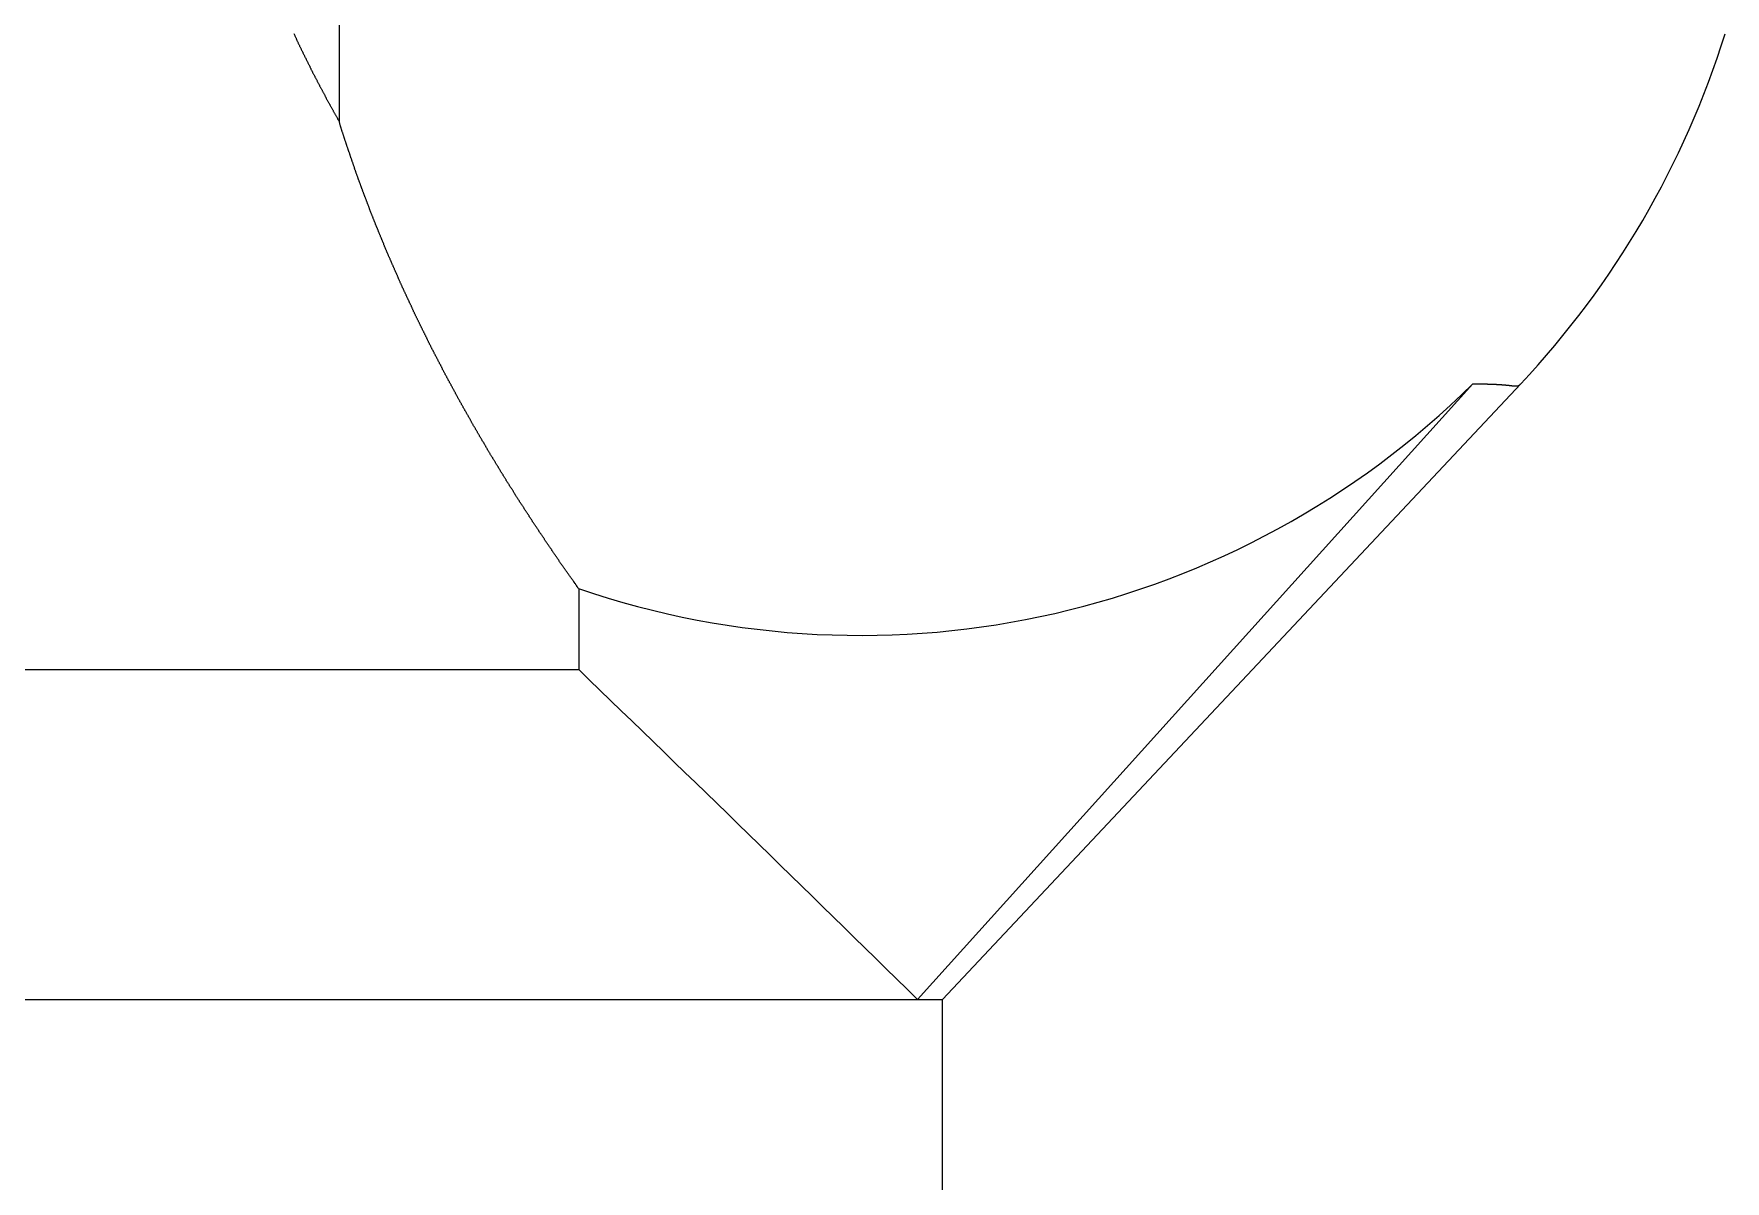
# Model space of a CAD drawing. Extents: x -2 to 109, y -27 to 83.
# Drawn here: x 44.67 to 54.94, y 21.82 to 28.78 of the extents above; entities that cross this region are included whole.
import ezdxf

# ---------------------------------------------------------------- set-up
doc = ezdxf.new("R2010")
doc.units = 0
doc.layers.get('0').update_dxf_attribs({"linetype": 'CONTINUOUS'})

msp = doc.modelspace()

# ---------------------------------------------------------------- linework, layer by layer
at = {"color": 7, "linetype": 'CONTINUOUS'}
for p, q in [((46.525, 33.426), (46.525, 28.251)), ((53.404, 26.659), (50.035, 22.926)), ((50.187, 22.926), (53.695, 26.659)), ((47.979, 25.417), (47.979, 24.926)), ((47.979, 24.926), (37.396, 24.926)), ((35.187, 22.926), (50.187, 22.926)), ((50.187, 19.926), (50.187, 22.926))]:
    msp.add_line(p, q, dxfattribs=at)
at = {"color": 7}
for points in [[(46.25, 28.784, 0), (46.252, 28.78, 0), (46.253, 28.777, 0), (46.255, 28.773, 0), (46.256, 28.77, 0), (46.258, 28.767, 0), (46.26, 28.763, 0), (46.261, 28.76, 0), (46.263, 28.756, 0), (46.264, 28.753, 0), (46.266, 28.749, 0), (46.268, 28.746, 0), (46.269, 28.742, 0), (46.271, 28.739, 0), (46.273, 28.736, 0), (46.274, 28.732, 0), (46.276, 28.729, 0), (46.277, 28.725, 0), (46.279, 28.722, 0), (46.281, 28.718, 0), (46.282, 28.715, 0), (46.284, 28.712, 0), (46.285, 28.708, 0), (46.287, 28.705, 0), (46.289, 28.701, 0), (46.29, 28.698, 0), (46.292, 28.695, 0), (46.294, 28.691, 0), (46.295, 28.688, 0), (46.297, 28.684, 0), (46.299, 28.681, 0), (46.3, 28.677, 0), (46.302, 28.674, 0), (46.304, 28.671, 0), (46.305, 28.667, 0), (46.307, 28.664, 0), (46.309, 28.66, 0), (46.31, 28.657, 0), (46.312, 28.654, 0), (46.314, 28.65, 0), (46.315, 28.647, 0), (46.317, 28.643, 0), (46.319, 28.64, 0), (46.32, 28.637, 0), (46.322, 28.633, 0), (46.324, 28.63, 0), (46.325, 28.626, 0), (46.327, 28.623, 0), (46.329, 28.619, 0), (46.33, 28.616, 0), (46.332, 28.613, 0), (46.334, 28.609, 0), (46.335, 28.606, 0), (46.337, 28.602, 0), (46.339, 28.599, 0), (46.34, 28.596, 0), (46.342, 28.592, 0), (46.344, 28.589, 0), (46.346, 28.586, 0), (46.347, 28.582, 0), (46.349, 28.579, 0), (46.351, 28.575, 0), (46.352, 28.572, 0), (46.354, 28.569, 0), (46.356, 28.565, 0), (46.358, 28.562, 0), (46.359, 28.558, 0), (46.361, 28.555, 0), (46.363, 28.552, 0), (46.364, 28.548, 0), (46.366, 28.545, 0), (46.368, 28.542, 0), (46.37, 28.538, 0), (46.371, 28.535, 0), (46.373, 28.532, 0), (46.375, 28.528, 0), (46.377, 28.525, 0), (46.378, 28.521, 0), (46.38, 28.518, 0), (46.382, 28.515, 0), (46.384, 28.511, 0), (46.385, 28.508, 0), (46.387, 28.505, 0), (46.389, 28.501, 0), (46.391, 28.498, 0), (46.392, 28.494, 0), (46.394, 28.491, 0), (46.396, 28.488, 0), (46.398, 28.484, 0), (46.399, 28.481, 0), (46.401, 28.478, 0), (46.403, 28.474, 0), (46.405, 28.471, 0), (46.406, 28.468, 0), (46.408, 28.464, 0), (46.41, 28.461, 0), (46.412, 28.457, 0), (46.413, 28.454, 0), (46.415, 28.451, 0), (46.417, 28.447, 0), (46.419, 28.444, 0), (46.421, 28.441, 0), (46.422, 28.437, 0), (46.424, 28.434, 0), (46.426, 28.431, 0), (46.428, 28.427, 0), (46.429, 28.424, 0), (46.431, 28.421, 0), (46.433, 28.417, 0), (46.435, 28.414, 0), (46.437, 28.411, 0), (46.438, 28.407, 0), (46.44, 28.404, 0), (46.442, 28.401, 0), (46.444, 28.397, 0), (46.446, 28.394, 0), (46.447, 28.39, 0), (46.449, 28.387, 0), (46.451, 28.384, 0), (46.453, 28.381, 0), (46.455, 28.377, 0), (46.457, 28.374, 0), (46.458, 28.37, 0), (46.46, 28.367, 0), (46.462, 28.364, 0), (46.464, 28.36, 0), (46.466, 28.357, 0), (46.468, 28.354, 0), (46.469, 28.351, 0), (46.471, 28.347, 0), (46.473, 28.344, 0), (46.475, 28.341, 0), (46.477, 28.337, 0), (46.478, 28.334, 0), (46.48, 28.331, 0), (46.482, 28.327, 0), (46.484, 28.324, 0), (46.486, 28.321, 0), (46.488, 28.317, 0), (46.489, 28.314, 0), (46.491, 28.311, 0), (46.493, 28.307, 0), (46.495, 28.304, 0), (46.497, 28.301, 0), (46.499, 28.297, 0), (46.501, 28.294, 0), (46.502, 28.291, 0), (46.504, 28.288, 0), (46.506, 28.284, 0), (46.508, 28.281, 0), (46.51, 28.278, 0), (46.512, 28.274, 0), (46.514, 28.271, 0), (46.515, 28.268, 0), (46.517, 28.264, 0), (46.519, 28.261, 0), (46.521, 28.258, 0), (46.523, 28.254, 0), (46.525, 28.251, 0)], [(47.978, 25.418, 0), (47.977, 25.42, 0), (47.974, 25.423, 0), (47.972, 25.426, 0), (47.971, 25.429, 0), (47.968, 25.431, 0), (47.967, 25.434, 0), (47.965, 25.437, 0), (47.962, 25.44, 0), (47.961, 25.443, 0), (47.959, 25.446, 0), (47.956, 25.448, 0), (47.955, 25.451, 0), (47.953, 25.454, 0), (47.95, 25.457, 0), (47.949, 25.46, 0), (47.947, 25.462, 0), (47.944, 25.465, 0), (47.943, 25.468, 0), (47.941, 25.471, 0), (47.938, 25.474, 0), (47.937, 25.477, 0), (47.934, 25.479, 0), (47.932, 25.482, 0), (47.931, 25.485, 0), (47.929, 25.488, 0), (47.927, 25.491, 0), (47.925, 25.493, 0), (47.923, 25.496, 0), (47.921, 25.499, 0), (47.919, 25.502, 0), (47.917, 25.505, 0), (47.915, 25.508, 0), (47.913, 25.51, 0), (47.911, 25.513, 0), (47.909, 25.516, 0), (47.907, 25.519, 0), (47.905, 25.522, 0), (47.903, 25.524, 0), (47.901, 25.527, 0), (47.899, 25.53, 0), (47.897, 25.533, 0), (47.895, 25.536, 0), (47.893, 25.539, 0), (47.891, 25.541, 0), (47.889, 25.544, 0), (47.887, 25.547, 0), (47.885, 25.55, 0), (47.883, 25.553, 0), (47.881, 25.556, 0), (47.879, 25.558, 0), (47.877, 25.561, 0), (47.875, 25.564, 0), (47.873, 25.567, 0), (47.871, 25.57, 0), (47.869, 25.573, 0), (47.867, 25.575, 0), (47.865, 25.578, 0), (47.863, 25.581, 0), (47.861, 25.584, 0), (47.859, 25.587, 0), (47.858, 25.59, 0), (47.855, 25.593, 0), (47.853, 25.595, 0), (47.852, 25.598, 0), (47.85, 25.601, 0), (47.848, 25.604, 0), (47.846, 25.607, 0), (47.844, 25.61, 0), (47.842, 25.612, 0), (47.84, 25.615, 0), (47.838, 25.618, 0), (47.836, 25.621, 0), (47.834, 25.624, 0), (47.832, 25.627, 0), (47.83, 25.629, 0), (47.828, 25.632, 0), (47.826, 25.635, 0), (47.824, 25.638, 0), (47.822, 25.641, 0), (47.82, 25.644, 0), (47.818, 25.646, 0), (47.816, 25.649, 0), (47.815, 25.652, 0), (47.813, 25.655, 0), (47.811, 25.658, 0), (47.809, 25.661, 0), (47.807, 25.664, 0), (47.805, 25.666, 0), (47.803, 25.669, 0), (47.801, 25.672, 0), (47.799, 25.675, 0), (47.797, 25.678, 0), (47.795, 25.681, 0), (47.793, 25.684, 0), (47.791, 25.686, 0), (47.789, 25.689, 0), (47.787, 25.692, 0), (47.785, 25.695, 0), (47.783, 25.698, 0), (47.782, 25.701, 0), (47.78, 25.704, 0), (47.778, 25.706, 0), (47.776, 25.709, 0), (47.774, 25.712, 0), (47.772, 25.715, 0), (47.77, 25.718, 0), (47.768, 25.721, 0), (47.766, 25.724, 0), (47.764, 25.727, 0), (47.762, 25.729, 0), (47.76, 25.732, 0), (47.758, 25.735, 0), (47.757, 25.738, 0), (47.755, 25.741, 0), (47.753, 25.744, 0), (47.751, 25.747, 0), (47.749, 25.75, 0), (47.747, 25.752, 0), (47.745, 25.755, 0), (47.743, 25.758, 0), (47.741, 25.761, 0), (47.739, 25.764, 0), (47.737, 25.767, 0), (47.736, 25.77, 0), (47.734, 25.772, 0), (47.732, 25.775, 0), (47.73, 25.778, 0), (47.728, 25.781, 0), (47.726, 25.784, 0), (47.724, 25.787, 0), (47.722, 25.79, 0), (47.72, 25.793, 0), (47.718, 25.795, 0), (47.716, 25.798, 0), (47.715, 25.801, 0), (47.713, 25.804, 0), (47.711, 25.807, 0), (47.709, 25.81, 0), (47.707, 25.813, 0), (47.705, 25.816, 0), (47.703, 25.819, 0), (47.701, 25.821, 0), (47.699, 25.824, 0), (47.697, 25.827, 0), (47.696, 25.83, 0), (47.694, 25.833, 0), (47.692, 25.836, 0), (47.69, 25.839, 0), (47.688, 25.841, 0), (47.686, 25.844, 0), (47.684, 25.847, 0), (47.682, 25.85, 0), (47.68, 25.853, 0), (47.678, 25.856, 0), (47.677, 25.859, 0), (47.675, 25.862, 0), (47.673, 25.865, 0), (47.671, 25.867, 0), (47.669, 25.87, 0), (47.667, 25.873, 0), (47.665, 25.876, 0), (47.663, 25.879, 0), (47.662, 25.882, 0), (47.66, 25.885, 0), (47.658, 25.888, 0), (47.656, 25.891, 0), (47.654, 25.894, 0), (47.652, 25.896, 0), (47.65, 25.899, 0), (47.648, 25.902, 0), (47.647, 25.905, 0), (47.645, 25.908, 0), (47.643, 25.911, 0), (47.641, 25.914, 0), (47.639, 25.917, 0), (47.637, 25.92, 0), (47.635, 25.923, 0), (47.633, 25.925, 0), (47.632, 25.928, 0), (47.63, 25.931, 0), (47.628, 25.934, 0), (47.626, 25.937, 0), (47.624, 25.94, 0), (47.622, 25.943, 0), (47.62, 25.946, 0), (47.619, 25.949, 0), (47.617, 25.952, 0), (47.615, 25.954, 0), (47.613, 25.957, 0), (47.611, 25.96, 0), (47.609, 25.963, 0), (47.608, 25.966, 0), (47.606, 25.969, 0), (47.604, 25.972, 0), (47.602, 25.975, 0), (47.6, 25.978, 0), (47.598, 25.981, 0), (47.596, 25.984, 0), (47.594, 25.986, 0), (47.593, 25.989, 0), (47.591, 25.992, 0), (47.589, 25.995, 0), (47.587, 25.998, 0), (47.585, 26.001, 0), (47.583, 26.004, 0), (47.582, 26.007, 0), (47.58, 26.01, 0), (47.578, 26.013, 0), (47.576, 26.016, 0), (47.574, 26.019, 0), (47.572, 26.022, 0), (47.571, 26.024, 0), (47.569, 26.027, 0), (47.567, 26.03, 0), (47.565, 26.033, 0), (47.563, 26.036, 0), (47.561, 26.039, 0), (47.559, 26.042, 0), (47.558, 26.045, 0), (47.556, 26.048, 0), (47.554, 26.051, 0), (47.552, 26.054, 0), (47.55, 26.057, 0), (47.549, 26.06, 0), (47.547, 26.062, 0), (47.545, 26.065, 0), (47.543, 26.068, 0), (47.541, 26.071, 0), (47.539, 26.074, 0), (47.538, 26.077, 0), (47.536, 26.08, 0), (47.534, 26.083, 0), (47.532, 26.086, 0), (47.53, 26.089, 0), (47.529, 26.092, 0), (47.527, 26.095, 0), (47.525, 26.098, 0), (47.523, 26.101, 0), (47.521, 26.104, 0), (47.52, 26.107, 0), (47.518, 26.109, 0), (47.516, 26.112, 0), (47.514, 26.115, 0), (47.512, 26.118, 0), (47.51, 26.121, 0), (47.509, 26.124, 0), (47.507, 26.127, 0), (47.505, 26.13, 0), (47.503, 26.133, 0), (47.501, 26.136, 0), (47.5, 26.139, 0), (47.498, 26.142, 0), (47.496, 26.145, 0), (47.494, 26.148, 0), (47.492, 26.151, 0), (47.491, 26.154, 0), (47.489, 26.157, 0), (47.487, 26.159, 0), (47.485, 26.162, 0), (47.483, 26.165, 0), (47.482, 26.168, 0), (47.48, 26.171, 0), (47.478, 26.174, 0), (47.476, 26.177, 0), (47.474, 26.18, 0), (47.473, 26.183, 0), (47.471, 26.186, 0), (47.469, 26.189, 0), (47.467, 26.192, 0), (47.465, 26.195, 0), (47.464, 26.198, 0), (47.462, 26.201, 0), (47.46, 26.204, 0), (47.458, 26.207, 0), (47.457, 26.21, 0), (47.455, 26.212, 0), (47.453, 26.215, 0), (47.451, 26.218, 0), (47.45, 26.221, 0), (47.448, 26.224, 0), (47.446, 26.227, 0), (47.444, 26.23, 0), (47.442, 26.233, 0), (47.441, 26.236, 0), (47.439, 26.239, 0), (47.437, 26.242, 0), (47.435, 26.245, 0), (47.434, 26.248, 0), (47.432, 26.251, 0), (47.43, 26.254, 0), (47.428, 26.257, 0), (47.426, 26.26, 0), (47.425, 26.263, 0), (47.423, 26.266, 0), (47.421, 26.269, 0), (47.419, 26.272, 0), (47.418, 26.275, 0), (47.416, 26.278, 0), (47.414, 26.281, 0), (47.412, 26.284, 0), (47.411, 26.287, 0), (47.409, 26.29, 0), (47.407, 26.293, 0), (47.405, 26.296, 0), (47.404, 26.299, 0), (47.402, 26.302, 0), (47.4, 26.304, 0), (47.398, 26.307, 0), (47.397, 26.31, 0), (47.395, 26.313, 0), (47.393, 26.316, 0), (47.391, 26.319, 0), (47.39, 26.322, 0), (47.388, 26.325, 0), (47.386, 26.328, 0), (47.384, 26.331, 0), (47.383, 26.334, 0), (47.381, 26.337, 0), (47.379, 26.34, 0), (47.377, 26.343, 0), (47.376, 26.346, 0), (47.374, 26.349, 0), (47.372, 26.352, 0), (47.37, 26.355, 0), (47.369, 26.358, 0), (47.367, 26.361, 0), (47.365, 26.364, 0), (47.364, 26.367, 0), (47.362, 26.37, 0), (47.36, 26.373, 0), (47.358, 26.376, 0), (47.357, 26.379, 0), (47.355, 26.382, 0), (47.353, 26.385, 0), (47.352, 26.388, 0), (47.35, 26.391, 0), (47.348, 26.394, 0), (47.346, 26.397, 0), (47.345, 26.4, 0), (47.343, 26.403, 0), (47.341, 26.406, 0), (47.339, 26.409, 0), (47.338, 26.412, 0), (47.336, 26.415, 0), (47.334, 26.418, 0), (47.333, 26.421, 0), (47.331, 26.424, 0), (47.329, 26.427, 0), (47.327, 26.43, 0), (47.326, 26.433, 0), (47.324, 26.436, 0), (47.322, 26.439, 0), (47.321, 26.442, 0), (47.319, 26.445, 0), (47.317, 26.448, 0), (47.316, 26.451, 0), (47.314, 26.454, 0), (47.312, 26.457, 0), (47.31, 26.46, 0), (47.309, 26.463, 0), (47.307, 26.466, 0), (47.305, 26.469, 0), (47.304, 26.472, 0), (47.302, 26.475, 0), (47.3, 26.478, 0), (47.298, 26.481, 0), (47.297, 26.484, 0), (47.295, 26.487, 0), (47.293, 26.49, 0), (47.292, 26.493, 0), (47.29, 26.496, 0), (47.288, 26.499, 0), (47.287, 26.502, 0), (47.285, 26.505, 0), (47.283, 26.508, 0), (47.282, 26.511, 0), (47.28, 26.514, 0), (47.278, 26.517, 0), (47.277, 26.52, 0), (47.275, 26.523, 0), (47.273, 26.526, 0), (47.272, 26.529, 0), (47.27, 26.532, 0), (47.268, 26.535, 0), (47.267, 26.538, 0), (47.265, 26.541, 0), (47.263, 26.544, 0), (47.261, 26.547, 0), (47.26, 26.55, 0), (47.258, 26.553, 0), (47.257, 26.556, 0), (47.255, 26.559, 0), (47.253, 26.562, 0), (47.252, 26.565, 0), (47.25, 26.568, 0), (47.248, 26.571, 0), (47.246, 26.574, 0), (47.245, 26.577, 0), (47.243, 26.58, 0), (47.242, 26.583, 0), (47.24, 26.586, 0), (47.238, 26.589, 0), (47.236, 26.592, 0), (47.235, 26.596, 0), (47.233, 26.599, 0), (47.231, 26.602, 0), (47.23, 26.605, 0), (47.228, 26.608, 0), (47.227, 26.611, 0), (47.225, 26.614, 0), (47.223, 26.617, 0), (47.222, 26.62, 0), (47.22, 26.623, 0), (47.218, 26.626, 0), (47.217, 26.629, 0), (47.215, 26.632, 0), (47.213, 26.635, 0), (47.212, 26.638, 0), (47.21, 26.641, 0), (47.209, 26.644, 0), (47.207, 26.647, 0), (47.205, 26.65, 0), (47.204, 26.653, 0), (47.202, 26.656, 0), (47.2, 26.659, 0), (47.199, 26.662, 0), (47.197, 26.665, 0), (47.195, 26.668, 0), (47.194, 26.671, 0), (47.192, 26.674, 0), (47.191, 26.677, 0), (47.189, 26.68, 0), (47.187, 26.683, 0), (47.186, 26.686, 0), (47.184, 26.69, 0), (47.182, 26.693, 0), (47.181, 26.696, 0), (47.179, 26.699, 0), (47.178, 26.702, 0), (47.176, 26.705, 0), (47.174, 26.708, 0), (47.173, 26.711, 0), (47.171, 26.714, 0), (47.169, 26.717, 0), (47.168, 26.72, 0), (47.166, 26.723, 0), (47.165, 26.726, 0), (47.163, 26.729, 0), (47.161, 26.732, 0), (47.16, 26.735, 0), (47.158, 26.738, 0), (47.157, 26.741, 0), (47.155, 26.744, 0), (47.153, 26.747, 0), (47.152, 26.75, 0), (47.15, 26.754, 0), (47.148, 26.757, 0), (47.147, 26.76, 0), (47.145, 26.763, 0), (47.144, 26.766, 0), (47.142, 26.769, 0), (47.141, 26.772, 0), (47.139, 26.775, 0), (47.137, 26.778, 0), (47.136, 26.781, 0), (47.134, 26.784, 0), (47.133, 26.787, 0), (47.131, 26.79, 0), (47.129, 26.793, 0), (47.128, 26.796, 0), (47.126, 26.799, 0), (47.125, 26.803, 0), (47.123, 26.806, 0), (47.121, 26.809, 0), (47.12, 26.812, 0), (47.118, 26.815, 0), (47.117, 26.818, 0), (47.115, 26.821, 0), (47.114, 26.824, 0), (47.112, 26.827, 0), (47.11, 26.83, 0), (47.109, 26.833, 0), (47.107, 26.836, 0), (47.106, 26.839, 0), (47.104, 26.842, 0), (47.102, 26.846, 0), (47.101, 26.849, 0), (47.099, 26.852, 0), (47.098, 26.855, 0), (47.096, 26.858, 0), (47.095, 26.861, 0), (47.093, 26.864, 0), (47.092, 26.867, 0), (47.09, 26.87, 0), (47.088, 26.873, 0), (47.087, 26.876, 0), (47.085, 26.879, 0), (47.084, 26.882, 0), (47.082, 26.886, 0), (47.081, 26.889, 0), (47.079, 26.892, 0), (47.078, 26.895, 0), (47.076, 26.898, 0), (47.074, 26.901, 0), (47.073, 26.904, 0), (47.071, 26.907, 0), (47.07, 26.91, 0), (47.068, 26.913, 0), (47.067, 26.916, 0), (47.065, 26.919, 0), (47.064, 26.922, 0), (47.062, 26.926, 0), (47.06, 26.929, 0), (47.059, 26.932, 0), (47.057, 26.935, 0), (47.056, 26.938, 0), (47.054, 26.941, 0), (47.053, 26.944, 0), (47.051, 26.947, 0), (47.05, 26.95, 0), (47.048, 26.953, 0), (47.047, 26.956, 0), (47.045, 26.959, 0), (47.044, 26.963, 0), (47.042, 26.966, 0), (47.041, 26.969, 0), (47.039, 26.972, 0), (47.038, 26.975, 0), (47.036, 26.978, 0), (47.034, 26.981, 0), (47.033, 26.984, 0), (47.031, 26.987, 0), (47.03, 26.991, 0), (47.028, 26.994, 0), (47.027, 26.997, 0), (47.025, 27, 0), (47.024, 27.003, 0), (47.022, 27.006, 0), (47.021, 27.009, 0), (47.019, 27.012, 0), (47.018, 27.015, 0), (47.016, 27.018, 0), (47.015, 27.021, 0), (47.013, 27.025, 0), (47.012, 27.028, 0), (47.01, 27.031, 0), (47.009, 27.034, 0), (47.007, 27.037, 0), (47.006, 27.04, 0), (47.004, 27.043, 0), (47.003, 27.046, 0), (47.001, 27.049, 0), (47, 27.053, 0), (46.998, 27.056, 0), (46.997, 27.059, 0), (46.995, 27.062, 0), (46.994, 27.065, 0), (46.992, 27.068, 0), (46.991, 27.071, 0), (46.989, 27.074, 0), (46.988, 27.077, 0), (46.986, 27.081, 0), (46.985, 27.084, 0), (46.983, 27.087, 0), (46.982, 27.09, 0), (46.98, 27.093, 0), (46.979, 27.096, 0), (46.977, 27.099, 0), (46.976, 27.102, 0), (46.974, 27.105, 0), (46.973, 27.109, 0), (46.971, 27.112, 0), (46.97, 27.115, 0), (46.968, 27.118, 0), (46.967, 27.121, 0), (46.965, 27.124, 0), (46.964, 27.127, 0), (46.963, 27.13, 0), (46.961, 27.134, 0), (46.96, 27.137, 0), (46.958, 27.14, 0), (46.957, 27.143, 0), (46.955, 27.146, 0), (46.954, 27.149, 0), (46.952, 27.152, 0), (46.951, 27.155, 0), (46.949, 27.159, 0), (46.948, 27.162, 0), (46.947, 27.165, 0), (46.945, 27.168, 0), (46.944, 27.171, 0), (46.942, 27.174, 0), (46.941, 27.177, 0), (46.939, 27.18, 0), (46.938, 27.184, 0), (46.936, 27.187, 0), (46.935, 27.19, 0), (46.933, 27.193, 0), (46.932, 27.196, 0), (46.931, 27.199, 0), (46.929, 27.202, 0), (46.928, 27.206, 0), (46.926, 27.209, 0), (46.925, 27.212, 0), (46.923, 27.215, 0), (46.922, 27.218, 0), (46.92, 27.221, 0), (46.919, 27.224, 0), (46.918, 27.227, 0), (46.916, 27.231, 0), (46.915, 27.234, 0), (46.913, 27.237, 0), (46.912, 27.24, 0), (46.91, 27.243, 0), (46.909, 27.246, 0), (46.908, 27.249, 0), (46.906, 27.253, 0), (46.905, 27.256, 0), (46.903, 27.259, 0), (46.902, 27.262, 0), (46.901, 27.265, 0), (46.899, 27.268, 0), (46.898, 27.271, 0), (46.896, 27.275, 0), (46.895, 27.278, 0), (46.893, 27.281, 0), (46.892, 27.284, 0), (46.891, 27.287, 0), (46.889, 27.29, 0), (46.888, 27.294, 0), (46.886, 27.297, 0), (46.885, 27.3, 0), (46.883, 27.303, 0), (46.882, 27.306, 0), (46.881, 27.309, 0), (46.879, 27.312, 0), (46.878, 27.316, 0), (46.877, 27.319, 0), (46.875, 27.322, 0), (46.874, 27.325, 0), (46.872, 27.328, 0), (46.871, 27.331, 0), (46.87, 27.334, 0), (46.868, 27.338, 0), (46.867, 27.341, 0), (46.865, 27.344, 0), (46.864, 27.347, 0), (46.862, 27.35, 0), (46.861, 27.353, 0), (46.86, 27.357, 0), (46.858, 27.36, 0), (46.857, 27.363, 0), (46.856, 27.366, 0), (46.854, 27.369, 0), (46.853, 27.372, 0), (46.852, 27.375, 0), (46.85, 27.379, 0), (46.849, 27.382, 0), (46.847, 27.385, 0), (46.846, 27.388, 0), (46.845, 27.391, 0), (46.843, 27.395, 0), (46.842, 27.398, 0), (46.84, 27.401, 0), (46.839, 27.404, 0), (46.838, 27.407, 0), (46.836, 27.41, 0), (46.835, 27.413, 0), (46.834, 27.417, 0), (46.832, 27.42, 0), (46.831, 27.423, 0), (46.83, 27.426, 0), (46.828, 27.429, 0), (46.827, 27.433, 0), (46.825, 27.436, 0), (46.824, 27.439, 0), (46.823, 27.442, 0), (46.822, 27.445, 0), (46.82, 27.448, 0), (46.819, 27.452, 0), (46.817, 27.455, 0), (46.816, 27.458, 0), (46.815, 27.461, 0), (46.813, 27.464, 0), (46.812, 27.468, 0), (46.811, 27.471, 0), (46.809, 27.474, 0), (46.808, 27.477, 0), (46.807, 27.48, 0), (46.805, 27.483, 0), (46.804, 27.487, 0), (46.803, 27.49, 0), (46.801, 27.493, 0), (46.8, 27.496, 0), (46.799, 27.499, 0), (46.797, 27.503, 0), (46.796, 27.506, 0), (46.795, 27.509, 0), (46.793, 27.512, 0), (46.792, 27.515, 0), (46.791, 27.518, 0), (46.789, 27.522, 0), (46.788, 27.525, 0), (46.787, 27.528, 0), (46.785, 27.531, 0), (46.784, 27.534, 0), (46.783, 27.538, 0), (46.782, 27.541, 0), (46.78, 27.544, 0), (46.779, 27.547, 0), (46.778, 27.55, 0), (46.776, 27.553, 0), (46.775, 27.557, 0), (46.774, 27.56, 0), (46.772, 27.563, 0), (46.771, 27.566, 0), (46.77, 27.57, 0), (46.768, 27.573, 0), (46.767, 27.576, 0), (46.766, 27.579, 0), (46.764, 27.582, 0), (46.763, 27.585, 0), (46.762, 27.589, 0), (46.761, 27.592, 0), (46.759, 27.595, 0), (46.758, 27.598, 0), (46.757, 27.601, 0), (46.755, 27.605, 0), (46.754, 27.608, 0), (46.753, 27.611, 0), (46.752, 27.614, 0), (46.75, 27.617, 0), (46.749, 27.621, 0), (46.748, 27.624, 0), (46.746, 27.627, 0), (46.745, 27.63, 0), (46.744, 27.634, 0), (46.743, 27.637, 0), (46.741, 27.64, 0), (46.74, 27.643, 0), (46.739, 27.646, 0), (46.737, 27.649, 0), (46.736, 27.653, 0), (46.735, 27.656, 0), (46.734, 27.659, 0), (46.732, 27.662, 0), (46.731, 27.666, 0), (46.73, 27.669, 0), (46.729, 27.672, 0), (46.727, 27.675, 0), (46.726, 27.678, 0), (46.725, 27.682, 0), (46.724, 27.685, 0), (46.722, 27.688, 0), (46.721, 27.691, 0), (46.72, 27.694, 0), (46.718, 27.698, 0), (46.717, 27.701, 0), (46.716, 27.704, 0), (46.715, 27.707, 0), (46.714, 27.71, 0), (46.712, 27.714, 0), (46.711, 27.717, 0), (46.71, 27.72, 0), (46.709, 27.723, 0), (46.707, 27.727, 0), (46.706, 27.73, 0), (46.705, 27.733, 0), (46.704, 27.736, 0), (46.702, 27.739, 0), (46.701, 27.743, 0), (46.7, 27.746, 0), (46.699, 27.749, 0), (46.697, 27.752, 0), (46.696, 27.756, 0), (46.695, 27.759, 0), (46.694, 27.762, 0), (46.693, 27.765, 0), (46.691, 27.768, 0), (46.69, 27.772, 0), (46.689, 27.775, 0), (46.688, 27.778, 0), (46.686, 27.781, 0), (46.685, 27.785, 0), (46.684, 27.788, 0), (46.683, 27.791, 0), (46.681, 27.794, 0), (46.68, 27.798, 0), (46.679, 27.801, 0), (46.678, 27.804, 0), (46.677, 27.807, 0), (46.675, 27.811, 0), (46.674, 27.814, 0), (46.673, 27.817, 0), (46.672, 27.82, 0), (46.671, 27.823, 0), (46.669, 27.827, 0), (46.668, 27.83, 0), (46.667, 27.833, 0), (46.666, 27.836, 0), (46.665, 27.84, 0), (46.663, 27.843, 0), (46.662, 27.846, 0), (46.661, 27.849, 0), (46.66, 27.852, 0), (46.659, 27.856, 0), (46.657, 27.859, 0), (46.656, 27.862, 0), (46.655, 27.866, 0), (46.654, 27.869, 0), (46.653, 27.872, 0), (46.652, 27.875, 0), (46.65, 27.878, 0), (46.649, 27.882, 0), (46.648, 27.885, 0), (46.647, 27.888, 0), (46.646, 27.891, 0), (46.645, 27.895, 0), (46.643, 27.898, 0), (46.642, 27.901, 0), (46.641, 27.904, 0), (46.64, 27.908, 0), (46.639, 27.911, 0), (46.638, 27.914, 0), (46.636, 27.917, 0), (46.635, 27.921, 0), (46.634, 27.924, 0), (46.633, 27.927, 0), (46.632, 27.93, 0), (46.631, 27.934, 0), (46.629, 27.937, 0), (46.628, 27.94, 0), (46.627, 27.943, 0), (46.626, 27.947, 0), (46.625, 27.95, 0), (46.624, 27.953, 0), (46.623, 27.956, 0), (46.621, 27.96, 0), (46.62, 27.963, 0), (46.619, 27.966, 0), (46.618, 27.969, 0), (46.617, 27.973, 0), (46.616, 27.976, 0), (46.614, 27.979, 0), (46.613, 27.983, 0), (46.612, 27.986, 0), (46.611, 27.989, 0), (46.61, 27.992, 0), (46.609, 27.995, 0), (46.608, 27.999, 0), (46.607, 28.002, 0), (46.605, 28.005, 0), (46.604, 28.009, 0), (46.603, 28.012, 0), (46.602, 28.015, 0), (46.601, 28.018, 0), (46.6, 28.022, 0), (46.599, 28.025, 0), (46.598, 28.028, 0), (46.596, 28.031, 0), (46.595, 28.035, 0), (46.594, 28.038, 0), (46.593, 28.041, 0), (46.592, 28.044, 0), (46.591, 28.048, 0), (46.59, 28.051, 0), (46.589, 28.054, 0), (46.588, 28.058, 0), (46.587, 28.061, 0), (46.585, 28.064, 0), (46.584, 28.067, 0), (46.583, 28.071, 0), (46.582, 28.074, 0), (46.581, 28.077, 0), (46.58, 28.08, 0), (46.579, 28.084, 0), (46.578, 28.087, 0), (46.577, 28.09, 0), (46.575, 28.093, 0), (46.574, 28.097, 0), (46.573, 28.1, 0), (46.572, 28.103, 0), (46.571, 28.107, 0), (46.57, 28.11, 0), (46.569, 28.113, 0), (46.568, 28.116, 0), (46.567, 28.12, 0), (46.566, 28.123, 0), (46.565, 28.126, 0), (46.564, 28.13, 0), (46.562, 28.133, 0), (46.561, 28.136, 0), (46.56, 28.139, 0), (46.559, 28.143, 0), (46.558, 28.146, 0), (46.557, 28.149, 0), (46.556, 28.152, 0), (46.555, 28.156, 0), (46.554, 28.159, 0), (46.553, 28.162, 0), (46.552, 28.166, 0), (46.551, 28.169, 0), (46.55, 28.172, 0), (46.549, 28.175, 0), (46.548, 28.179, 0), (46.547, 28.182, 0), (46.545, 28.185, 0), (46.544, 28.189, 0), (46.543, 28.192, 0), (46.542, 28.195, 0), (46.541, 28.198, 0), (46.54, 28.202, 0), (46.539, 28.205, 0), (46.538, 28.208, 0), (46.537, 28.212, 0), (46.536, 28.215, 0), (46.535, 28.218, 0), (46.534, 28.221, 0), (46.533, 28.225, 0), (46.532, 28.228, 0), (46.531, 28.231, 0), (46.53, 28.235, 0), (46.529, 28.238, 0), (46.528, 28.241, 0), (46.527, 28.245, 0), (46.526, 28.248, 0), (46.525, 28.251, 0)], [(53.404, 26.66, 0), (53.405, 26.66, 0), (53.405, 26.66, 0), (53.406, 26.66, 0), (53.406, 26.66, 0), (53.407, 26.66, 0), (53.407, 26.66, 0), (53.408, 26.66, 0), (53.409, 26.66, 0), (53.409, 26.66, 0), (53.41, 26.66, 0), (53.41, 26.66, 0), (53.411, 26.66, 0), (53.412, 26.66, 0), (53.412, 26.66, 0), (53.413, 26.659, 0), (53.413, 26.659, 0), (53.414, 26.659, 0), (53.414, 26.659, 0), (53.415, 26.659, 0), (53.416, 26.659, 0), (53.416, 26.659, 0), (53.417, 26.659, 0), (53.417, 26.659, 0), (53.418, 26.659, 0), (53.419, 26.659, 0), (53.419, 26.659, 0), (53.42, 26.659, 0), (53.42, 26.659, 0), (53.421, 26.659, 0), (53.421, 26.659, 0), (53.422, 26.659, 0), (53.422, 26.659, 0), (53.423, 26.659, 0), (53.424, 26.659, 0), (53.424, 26.659, 0), (53.425, 26.659, 0), (53.425, 26.659, 0), (53.426, 26.659, 0), (53.427, 26.659, 0), (53.427, 26.659, 0), (53.428, 26.659, 0), (53.428, 26.659, 0), (53.429, 26.659, 0), (53.429, 26.659, 0), (53.43, 26.659, 0), (53.431, 26.659, 0), (53.431, 26.659, 0), (53.432, 26.659, 0), (53.432, 26.659, 0), (53.433, 26.659, 0), (53.434, 26.659, 0), (53.434, 26.659, 0), (53.435, 26.659, 0), (53.435, 26.659, 0), (53.436, 26.659, 0), (53.436, 26.659, 0), (53.437, 26.659, 0), (53.438, 26.659, 0), (53.438, 26.659, 0), (53.439, 26.659, 0), (53.439, 26.659, 0), (53.44, 26.659, 0), (53.441, 26.659, 0), (53.441, 26.659, 0), (53.442, 26.659, 0), (53.442, 26.659, 0), (53.443, 26.659, 0), (53.443, 26.659, 0), (53.444, 26.659, 0), (53.444, 26.659, 0), (53.445, 26.659, 0), (53.446, 26.659, 0), (53.446, 26.659, 0), (53.447, 26.659, 0), (53.447, 26.659, 0), (53.448, 26.659, 0), (53.449, 26.659, 0), (53.449, 26.659, 0), (53.45, 26.659, 0), (53.45, 26.659, 0), (53.451, 26.659, 0), (53.451, 26.659, 0), (53.452, 26.659, 0), (53.453, 26.659, 0), (53.453, 26.659, 0), (53.454, 26.659, 0), (53.454, 26.659, 0), (53.455, 26.659, 0), (53.456, 26.659, 0), (53.456, 26.659, 0), (53.457, 26.659, 0), (53.457, 26.659, 0), (53.458, 26.659, 0), (53.458, 26.659, 0), (53.459, 26.659, 0), (53.459, 26.659, 0), (53.46, 26.659, 0), (53.461, 26.659, 0), (53.461, 26.659, 0), (53.462, 26.659, 0), (53.462, 26.659, 0), (53.463, 26.659, 0), (53.464, 26.659, 0), (53.464, 26.659, 0), (53.465, 26.659, 0), (53.465, 26.659, 0), (53.466, 26.659, 0), (53.467, 26.659, 0), (53.467, 26.659, 0), (53.468, 26.659, 0), (53.468, 26.659, 0), (53.469, 26.659, 0), (53.469, 26.659, 0), (53.47, 26.659, 0), (53.471, 26.659, 0), (53.471, 26.659, 0), (53.472, 26.659, 0), (53.472, 26.659, 0), (53.473, 26.659, 0), (53.473, 26.659, 0), (53.474, 26.659, 0), (53.475, 26.659, 0), (53.475, 26.659, 0), (53.476, 26.659, 0), (53.476, 26.659, 0), (53.477, 26.659, 0), (53.477, 26.659, 0), (53.478, 26.659, 0), (53.479, 26.659, 0), (53.479, 26.659, 0), (53.48, 26.659, 0), (53.48, 26.659, 0), (53.481, 26.659, 0), (53.481, 26.659, 0), (53.482, 26.659, 0), (53.483, 26.659, 0), (53.483, 26.659, 0), (53.484, 26.659, 0), (53.484, 26.659, 0), (53.485, 26.659, 0), (53.486, 26.659, 0), (53.486, 26.659, 0), (53.487, 26.659, 0), (53.487, 26.659, 0), (53.488, 26.659, 0), (53.488, 26.659, 0), (53.489, 26.659, 0), (53.49, 26.659, 0), (53.49, 26.659, 0), (53.491, 26.659, 0), (53.491, 26.659, 0), (53.492, 26.659, 0), (53.492, 26.659, 0), (53.493, 26.659, 0), (53.494, 26.659, 0), (53.494, 26.658, 0), (53.495, 26.658, 0), (53.495, 26.658, 0), (53.496, 26.658, 0), (53.496, 26.658, 0), (53.497, 26.658, 0), (53.498, 26.658, 0), (53.498, 26.658, 0), (53.499, 26.658, 0), (53.499, 26.658, 0), (53.5, 26.658, 0), (53.501, 26.658, 0), (53.501, 26.658, 0), (53.502, 26.658, 0), (53.502, 26.658, 0), (53.503, 26.658, 0), (53.504, 26.658, 0), (53.504, 26.658, 0), (53.505, 26.658, 0), (53.505, 26.658, 0), (53.506, 26.658, 0), (53.506, 26.658, 0), (53.507, 26.658, 0), (53.508, 26.658, 0), (53.508, 26.658, 0), (53.509, 26.658, 0), (53.509, 26.658, 0), (53.51, 26.658, 0), (53.51, 26.658, 0), (53.511, 26.658, 0), (53.512, 26.658, 0), (53.512, 26.658, 0), (53.513, 26.658, 0), (53.513, 26.658, 0), (53.514, 26.658, 0), (53.514, 26.658, 0), (53.515, 26.658, 0), (53.516, 26.658, 0), (53.516, 26.658, 0), (53.517, 26.658, 0), (53.517, 26.658, 0), (53.518, 26.658, 0), (53.519, 26.658, 0), (53.519, 26.658, 0), (53.52, 26.658, 0), (53.52, 26.658, 0), (53.521, 26.658, 0), (53.521, 26.658, 0), (53.522, 26.658, 0), (53.523, 26.658, 0), (53.523, 26.658, 0), (53.524, 26.657, 0), (53.524, 26.657, 0), (53.525, 26.657, 0), (53.525, 26.657, 0), (53.526, 26.657, 0), (53.527, 26.657, 0), (53.527, 26.657, 0), (53.528, 26.657, 0), (53.528, 26.657, 0), (53.529, 26.657, 0), (53.529, 26.657, 0), (53.53, 26.657, 0), (53.531, 26.657, 0), (53.531, 26.657, 0), (53.532, 26.657, 0), (53.532, 26.657, 0), (53.533, 26.657, 0), (53.533, 26.657, 0), (53.534, 26.657, 0), (53.535, 26.657, 0), (53.535, 26.657, 0), (53.536, 26.657, 0), (53.536, 26.657, 0), (53.537, 26.657, 0), (53.538, 26.657, 0), (53.538, 26.657, 0), (53.539, 26.657, 0), (53.539, 26.657, 0), (53.54, 26.657, 0), (53.54, 26.657, 0), (53.541, 26.657, 0), (53.542, 26.657, 0), (53.542, 26.657, 0), (53.543, 26.657, 0), (53.543, 26.657, 0), (53.544, 26.657, 0), (53.544, 26.657, 0), (53.545, 26.657, 0), (53.546, 26.657, 0), (53.546, 26.657, 0), (53.547, 26.657, 0), (53.547, 26.657, 0), (53.548, 26.657, 0), (53.548, 26.657, 0), (53.549, 26.656, 0), (53.55, 26.656, 0), (53.55, 26.656, 0), (53.551, 26.656, 0), (53.551, 26.656, 0), (53.552, 26.656, 0), (53.553, 26.656, 0), (53.553, 26.656, 0), (53.554, 26.656, 0), (53.554, 26.656, 0), (53.555, 26.656, 0), (53.555, 26.656, 0), (53.556, 26.656, 0), (53.557, 26.656, 0), (53.557, 26.656, 0), (53.558, 26.656, 0), (53.558, 26.656, 0), (53.559, 26.656, 0), (53.559, 26.656, 0), (53.56, 26.656, 0), (53.561, 26.656, 0), (53.561, 26.656, 0), (53.562, 26.656, 0), (53.562, 26.656, 0), (53.563, 26.656, 0), (53.563, 26.656, 0), (53.564, 26.656, 0), (53.565, 26.656, 0), (53.565, 26.655, 0), (53.566, 26.655, 0), (53.566, 26.655, 0), (53.567, 26.655, 0), (53.568, 26.655, 0), (53.568, 26.655, 0), (53.569, 26.655, 0), (53.569, 26.655, 0), (53.57, 26.655, 0), (53.57, 26.655, 0), (53.571, 26.655, 0), (53.572, 26.655, 0), (53.572, 26.655, 0), (53.573, 26.655, 0), (53.573, 26.655, 0), (53.574, 26.655, 0), (53.575, 26.655, 0), (53.575, 26.655, 0), (53.576, 26.655, 0), (53.576, 26.655, 0), (53.577, 26.655, 0), (53.577, 26.655, 0), (53.578, 26.655, 0), (53.578, 26.655, 0), (53.579, 26.655, 0), (53.58, 26.655, 0), (53.58, 26.655, 0), (53.581, 26.654, 0), (53.581, 26.654, 0), (53.582, 26.654, 0), (53.583, 26.654, 0), (53.583, 26.654, 0), (53.584, 26.654, 0), (53.584, 26.654, 0), (53.585, 26.654, 0), (53.585, 26.654, 0), (53.586, 26.654, 0), (53.587, 26.654, 0), (53.587, 26.654, 0), (53.588, 26.654, 0), (53.588, 26.654, 0), (53.589, 26.654, 0), (53.59, 26.654, 0), (53.59, 26.654, 0), (53.591, 26.654, 0), (53.591, 26.654, 0), (53.592, 26.654, 0), (53.592, 26.654, 0), (53.593, 26.654, 0), (53.593, 26.654, 0), (53.594, 26.654, 0), (53.595, 26.653, 0), (53.595, 26.653, 0), (53.596, 26.653, 0), (53.596, 26.653, 0), (53.597, 26.653, 0), (53.597, 26.653, 0), (53.598, 26.653, 0), (53.599, 26.653, 0), (53.599, 26.653, 0), (53.6, 26.653, 0), (53.6, 26.653, 0), (53.601, 26.653, 0), (53.602, 26.653, 0), (53.602, 26.653, 0), (53.603, 26.653, 0), (53.603, 26.653, 0), (53.604, 26.653, 0), (53.604, 26.653, 0), (53.605, 26.652, 0), (53.606, 26.652, 0), (53.606, 26.652, 0), (53.607, 26.652, 0), (53.607, 26.652, 0), (53.608, 26.652, 0), (53.608, 26.652, 0), (53.609, 26.652, 0), (53.61, 26.652, 0), (53.61, 26.652, 0), (53.611, 26.652, 0), (53.611, 26.652, 0), (53.612, 26.652, 0), (53.612, 26.652, 0), (53.613, 26.652, 0), (53.614, 26.652, 0), (53.614, 26.652, 0), (53.615, 26.652, 0), (53.615, 26.651, 0), (53.616, 26.651, 0), (53.617, 26.651, 0), (53.617, 26.651, 0), (53.618, 26.651, 0), (53.618, 26.651, 0), (53.619, 26.651, 0), (53.619, 26.651, 0), (53.62, 26.651, 0), (53.62, 26.651, 0), (53.621, 26.651, 0), (53.622, 26.651, 0), (53.622, 26.651, 0), (53.623, 26.651, 0), (53.623, 26.651, 0), (53.624, 26.651, 0), (53.625, 26.651, 0), (53.625, 26.65, 0), (53.626, 26.65, 0), (53.626, 26.65, 0), (53.627, 26.65, 0), (53.627, 26.65, 0), (53.628, 26.65, 0), (53.629, 26.65, 0), (53.629, 26.65, 0), (53.63, 26.65, 0), (53.63, 26.65, 0), (53.631, 26.65, 0), (53.632, 26.65, 0), (53.632, 26.65, 0), (53.633, 26.65, 0), (53.633, 26.649, 0), (53.634, 26.649, 0), (53.634, 26.649, 0), (53.635, 26.649, 0), (53.636, 26.649, 0), (53.636, 26.649, 0), (53.637, 26.649, 0), (53.637, 26.649, 0), (53.638, 26.649, 0), (53.638, 26.649, 0), (53.639, 26.649, 0), (53.639, 26.649, 0), (53.64, 26.649, 0), (53.641, 26.649, 0), (53.641, 26.649, 0), (53.642, 26.648, 0), (53.642, 26.648, 0), (53.643, 26.648, 0), (53.644, 26.648, 0), (53.644, 26.648, 0), (53.645, 26.648, 0), (53.645, 26.648, 0), (53.646, 26.648, 0), (53.646, 26.648, 0), (53.647, 26.648, 0), (53.648, 26.648, 0), (53.648, 26.648, 0), (53.649, 26.648, 0), (53.649, 26.648, 0), (53.65, 26.648, 0), (53.65, 26.648, 0), (53.651, 26.648, 0), (53.652, 26.648, 0), (53.652, 26.647, 0), (53.653, 26.647, 0), (53.653, 26.647, 0), (53.654, 26.647, 0), (53.654, 26.647, 0), (53.655, 26.647, 0), (53.656, 26.647, 0), (53.656, 26.647, 0), (53.657, 26.647, 0), (53.657, 26.647, 0), (53.658, 26.647, 0), (53.658, 26.647, 0), (53.659, 26.647, 0), (53.66, 26.647, 0), (53.66, 26.647, 0), (53.661, 26.647, 0), (53.661, 26.647, 0), (53.662, 26.647, 0), (53.663, 26.647, 0), (53.663, 26.647, 0), (53.664, 26.647, 0), (53.664, 26.647, 0), (53.665, 26.647, 0), (53.665, 26.647, 0), (53.666, 26.647, 0), (53.667, 26.647, 0), (53.667, 26.647, 0), (53.668, 26.647, 0), (53.668, 26.647, 0), (53.669, 26.647, 0), (53.669, 26.647, 0), (53.67, 26.647, 0), (53.671, 26.647, 0), (53.671, 26.647, 0), (53.672, 26.647, 0), (53.672, 26.647, 0), (53.673, 26.647, 0), (53.673, 26.647, 0), (53.674, 26.647, 0), (53.675, 26.647, 0), (53.675, 26.648, 0), (53.676, 26.648, 0), (53.676, 26.648, 0), (53.677, 26.648, 0), (53.678, 26.648, 0), (53.678, 26.648, 0), (53.679, 26.648, 0), (53.679, 26.648, 0), (53.68, 26.649, 0), (53.68, 26.649, 0), (53.681, 26.649, 0), (53.681, 26.649, 0), (53.682, 26.65, 0), (53.682, 26.65, 0), (53.683, 26.65, 0), (53.683, 26.65, 0), (53.684, 26.651, 0), (53.684, 26.651, 0), (53.685, 26.651, 0), (53.685, 26.651, 0), (53.686, 26.652, 0), (53.687, 26.652, 0), (53.687, 26.652, 0), (53.688, 26.653, 0), (53.688, 26.653, 0), (53.688, 26.653, 0), (53.689, 26.654, 0), (53.689, 26.654, 0), (53.69, 26.654, 0), (53.69, 26.655, 0), (53.691, 26.655, 0), (53.691, 26.655, 0), (53.692, 26.656, 0), (53.692, 26.656, 0), (53.693, 26.657, 0), (53.693, 26.657, 0), (53.693, 26.657, 0), (53.694, 26.658, 0), (53.694, 26.658, 0), (53.694, 26.659, 0), (53.695, 26.659, 0), (53.695, 26.66, 0)]]:
    msp.add_polyline3d(points, dxfattribs=at)
at = {"color": 7, "linetype": 'CONTINUOUS'}
for centre, radius, start, end in [((49.687, 30.426), 5.5, 316.7842, 342.6188), ((49.687, 30.426), 5.292, 251.1631, 314.6243), ((-166.813, -198.041), 309.596, 45.539, 46.06995)]:
    msp.add_arc(centre, radius, start, end, dxfattribs=at)

doc.saveas('drawing.dxf')
